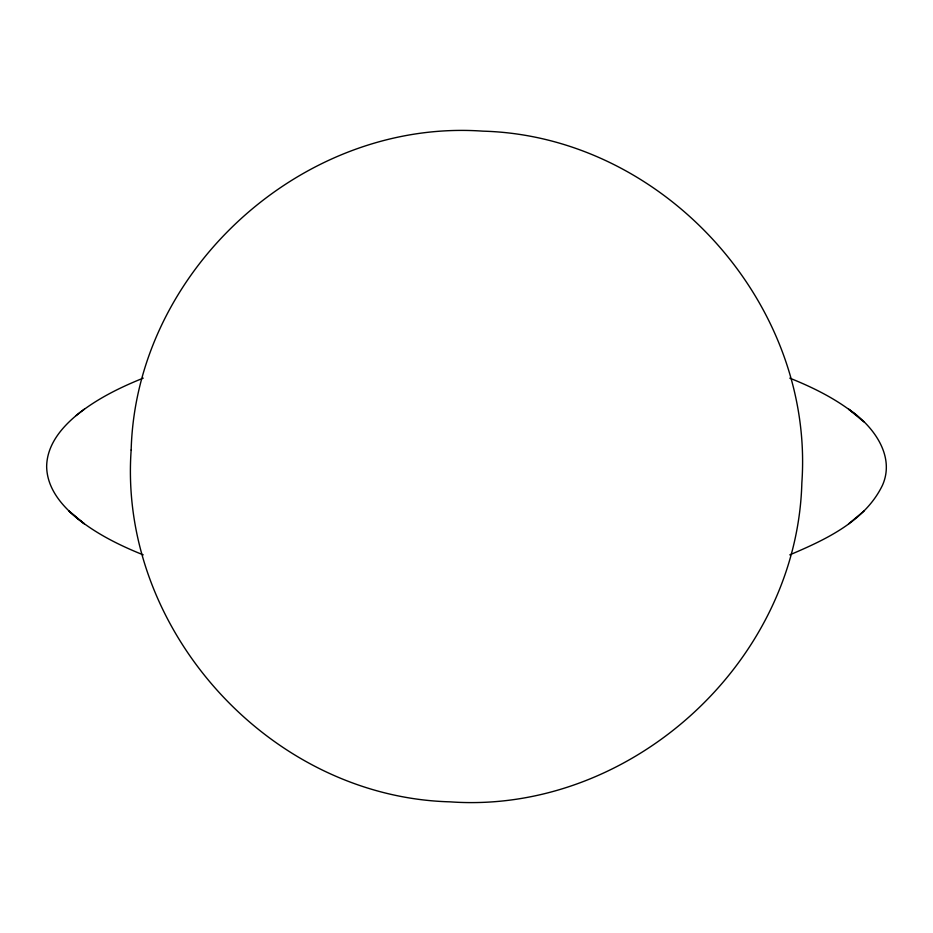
<?xml version="1.0" encoding="UTF-8"?>
<svg xmlns="http://www.w3.org/2000/svg" width="933" height="933" viewBox="0 0 933 933"><rect width="100%" height="100%" fill="white"/><g stroke="black" fill="none" stroke-linecap="round" stroke-linejoin="round"><path stroke-width="1.4" d="M789.785 554.867C825.099 539.81 864.833 521.675 882.466 485.277C895.703 455.444 872.6 425.191 848.68 409.225L863.9 421.903M864.028 511.016L848.563 523.891M76.133 415.582C96.064 399.254 119.412 387.696 143.215 378.133M84.437 409.109C65.811 422.731 46.988 441.915 46.65 466.5C46.988 491.015 65.718 510.199 84.32 523.775L69.1 511.097L76.133 517.418M789.785 378.133C813.541 387.673 836.831 399.207 856.751 415.477M143.215 554.867C119.459 545.327 96.169 533.793 76.249 517.523M131.156 450.021C118.339 629.705 269.952 796.992 450.021 801.844C629.705 814.661 796.992 663.048 801.844 482.979C814.661 303.295 663.048 136.008 482.979 131.156C303.295 118.339 136.008 269.952 131.156 450.021"/></g></svg>
